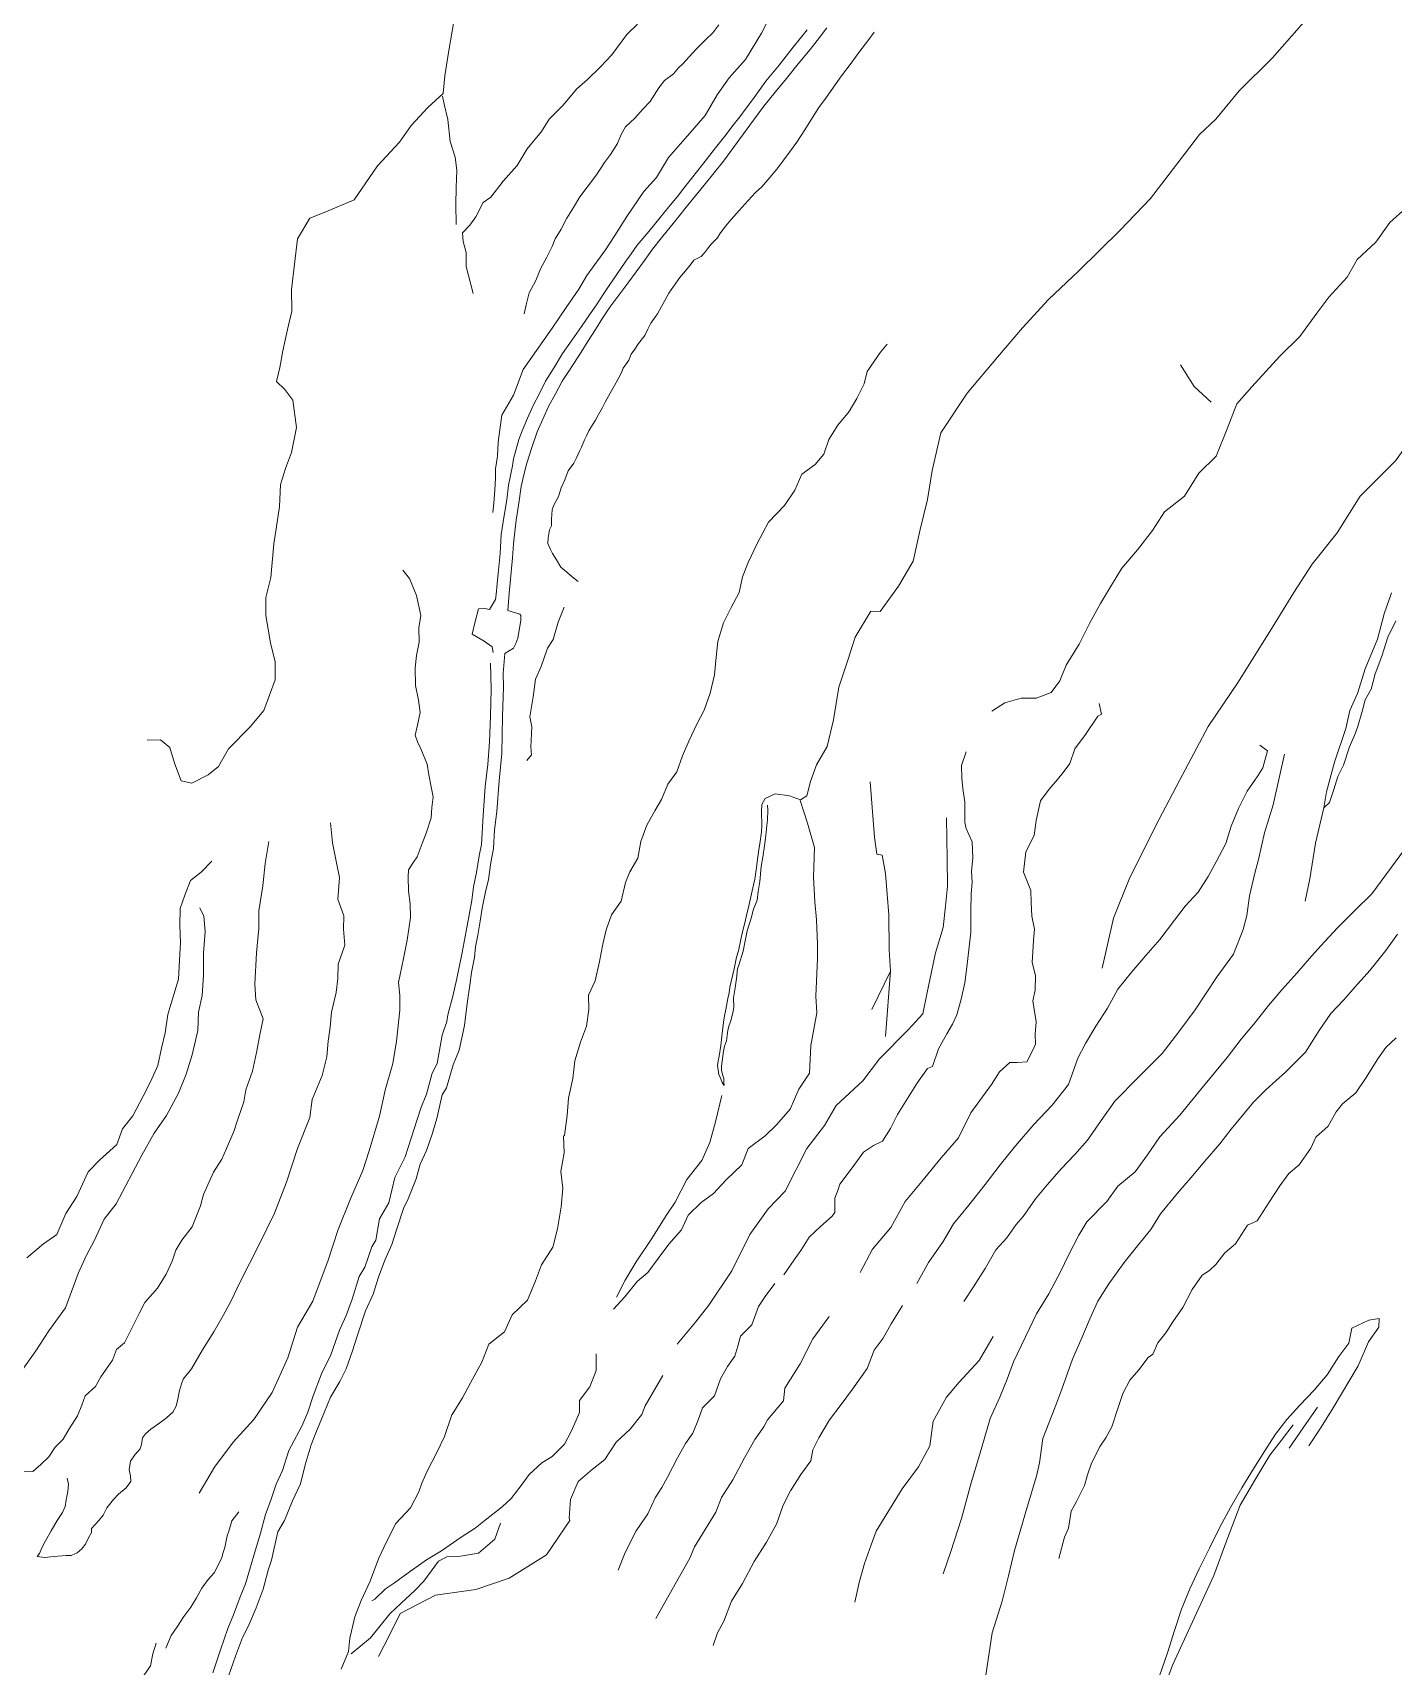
# Model space of a CAD drawing. Extents: x 683321 to 688873, y 7661944 to 7668387.
# Drawn here: x 685337.8 to 685620.5, y 7667104.3 to 7667443.6 of the extents above; entities that cross this region are included whole.
import ezdxf

# ---------------------------------------------------------------- set-up
doc = ezdxf.new("R2010")
doc.units = 0
doc.header["$MEASUREMENT"] = 0
doc.layers.add('01 CRESTA_Line', color=3, linetype='Continuous', lineweight=20)

msp = doc.modelspace()

# ---------------------------------------------------------------- linework, layer by layer
at = {"layer": '01 CRESTA_Line'}
for points in [[(685361.55, 7667296.66, 4282.95), (685364.33, 7667296.68, 4283.42), (685366.26, 7667295.14, 4283.14), (685367.21, 7667291.88, 4281.73), (685368.64, 7667288.19, 4282.55), (685370.86, 7667287.71, 4282.26), (685374.2, 7667289.45, 4281.67), (685376.39, 7667291.17, 4281.92), (685378.44, 7667294.82, 4283.08), (685382.99, 7667299.39, 4282.55), (685385.8, 7667302.79, 4282.32), (685388.17, 7667309.19, 4283.19), (685388.18, 7667312.9, 4283.37), (685387.16, 7667316.85, 4283.43), (685386.22, 7667322.54, 4283.74), (685386.21, 7667326.27, 4283.86), (685387.27, 7667330.38, 4283.89), (685387.89, 7667337.4, 4284.21), (685389.03, 7667345.11, 4284.62), (685389.25, 7667349.76, 4284.76), (685390.29, 7667353.05, 4283.83), (685391.56, 7667356.37, 4283.44), (685392.55, 7667361.59, 4282.93), (685391.83, 7667367.22, 4282.87), (685390.15, 7667369.49, 4283.76), (685388.43, 7667371.14, 4285.11), (685389.14, 7667374, 4285.3), (685389.71, 7667377.5, 4285.21), (685390.69, 7667381.9, 4285.75), (685391.63, 7667385.75, 4285.82), (685391.56, 7667390.2, 4285.83), (685392.77, 7667400.76, 4284.69), (685395.34, 7667405.02, 4283.87), (685398.66, 7667406.37, 4283.28), (685404.54, 7667408.86, 4282.06), (685409.39, 7667415.91, 4282.15), (685413.99, 7667420.85, 4282.02), (685416.43, 7667424.29, 4282.14), (685419.85, 7667428.05, 4282.35), (685423.04, 7667430.94, 4282.44), (685423.44, 7667434.58, 4283.57), (685424.26, 7667439.86, 4283.63), (685425.31, 7667445.87, 4283.45)], [(685429.31, 7667389.41, 4259.37), (685427.83, 7667394.98, 4261.44), (685427.81, 7667397.91, 4263.2), (685427.25, 7667400.22, 4264.91), (685427.07, 7667402, 4266.33), (685428.63, 7667403.58, 4266.47), (685429.84, 7667405.32, 4266.56), (685431.37, 7667408.32, 4267.14), (685432.95, 7667409.39, 4266.82), (685435.52, 7667412.74, 4266.66), (685438.45, 7667416, 4266.81), (685440.5, 7667419.45, 4267), (685443.48, 7667423.03, 4266.88), (685445.11, 7667425.63, 4267.23), (685447.94, 7667428.41, 4267.16), (685450.83, 7667431.88, 4267.29), (685453, 7667433.79, 4267.48), (685455.75, 7667436.45, 4267.25), (685458.1, 7667438.98, 4267.48), (685461.22, 7667443.19, 4268.11), (685463.47, 7667445.32, 4268.22)], [(685433.4, 7667343.94, 4253.25), (685433.57, 7667345.87, 4253.34), (685433.81, 7667348.52, 4253.41), (685433.9, 7667351.12, 4253.53), (685433.94, 7667353.01, 4253.64), (685434.33, 7667355.6, 4253.78), (685434.5, 7667358.53, 4254.11), (685434.75, 7667360.59, 4254.04), (685435.24, 7667364.14, 4254.35), (685437.7, 7667368.25, 4254.68), (685439.65, 7667373.64, 4254.82), (685442.43, 7667377.56, 4255.03), (685445.68, 7667382.22, 4255.33), (685448.65, 7667386.51, 4255.46), (685451.28, 7667390.29, 4255.52), (685452.94, 7667393.11, 4256.25), (685456.76, 7667398.45, 4256.36), (685458.7, 7667401.43, 4256.82), (685461.21, 7667405.39, 4256.84), (685464.74, 7667410.57, 4256.92), (685467.39, 7667413.47, 4257.36), (685469.87, 7667417.67, 4257.72), (685473.85, 7667422.16, 4258.13), (685477.5, 7667426.35, 4258.53), (685480.01, 7667430.65, 4258.7), (685482.48, 7667434.18, 4259.03), (685485.89, 7667437.98, 4259.45), (685489.21, 7667443.48, 4259.8), (685491.17, 7667447.22, 4260.34)], [(685439.91, 7667385.14, 4255.94), (685440.32, 7667387.05, 4256.61), (685440.91, 7667389.52, 4257.31), (685442.31, 7667392.09, 4258.48), (685443.28, 7667394.54, 4258.88), (685444.6, 7667396.92, 4259.24), (685445.74, 7667399.16, 4259.44), (685446.33, 7667400.72, 4259.52), (685447.6, 7667402.78, 4259.67), (685448.79, 7667405.07, 4259.53), (685450.15, 7667407.23, 4259.78), (685451.49, 7667409.49, 4259.89), (685452.99, 7667411.46, 4260.01), (685454.91, 7667414.05, 4259.96), (685456.58, 7667416.61, 4260.12), (685457.84, 7667418.29, 4260.17), (685459.29, 7667420.54, 4260.1), (685460.07, 7667422.41, 4260.21), (685460.96, 7667424.04, 4260.3), (685462.91, 7667425.83, 4260.43), (685464.61, 7667427.74, 4260.27), (685466.09, 7667429.27, 4260.25), (685467.87, 7667432.1, 4260.67), (685469.07, 7667433.64, 4260.74), (685470.91, 7667435.04, 4260.76), (685471.93, 7667436.23, 4260.87), (685472.94, 7667437.18, 4260.87), (685474.09, 7667438.46, 4260.84), (685475.7, 7667440.24, 4260.81), (685476.83, 7667441.28, 4260.85), (685477.66, 7667442.14, 4260.95), (685479.06, 7667443.51, 4261), (685480.34, 7667445.21, 4261.13)], [(685490.46, 7667283.14, 4244.76), (685490.53, 7667282.07, 4244.69), (685490.43, 7667280.03, 4244.56), (685490.29, 7667278.94, 4244.61), (685490.14, 7667276.83, 4244.53), (685489.81, 7667274.7, 4244.61), (685489.45, 7667272.36, 4244.55), (685489.14, 7667270.38, 4244.55), (685488.87, 7667267.26, 4244.5), (685488.49, 7667265.17, 4244.52), (685488.34, 7667263.42, 4244.43), (685487.57, 7667261.53, 4244.47), (685487.07, 7667259.65, 4244.49), (685486.23, 7667257.04, 4244.48), (685485.75, 7667254.58, 4244.43), (685485.39, 7667252.8, 4244.43), (685484.52, 7667249.9, 4244.28), (685484.25, 7667249.12, 4244.21), (685484.02, 7667247.16, 4244.1), (685483.74, 7667245.22, 4244.01), (685483.37, 7667243.09, 4243.89), (685483.44, 7667241.14, 4243.77), (685483.32, 7667240.34, 4243.74), (685482.81, 7667238.32, 4243.74), (685482.5, 7667237.47, 4243.7), (685482.21, 7667236.38, 4243.72), (685481.94, 7667234.16, 4243.65), (685481.55, 7667233.05, 4243.63), (685481.28, 7667232.01, 4243.57), (685481, 7667229.97, 4243.52), (685480.91, 7667228.96, 4243.54), (685480.91, 7667228.12, 4243.49), (685481.1, 7667227.22, 4243.5), (685481.39, 7667226.39, 4243.41), (685481.37, 7667225.52, 4243.49), (685481.42, 7667224.94, 4243.67), (685481, 7667225.5, 4243.48), (685480.73, 7667226.32, 4243.46), (685480.35, 7667227.18, 4243.59), (685480.09, 7667229.04, 4243.65), (685480.2, 7667230.03, 4243.66), (685480.42, 7667231.03, 4243.66), (685480.75, 7667233.22, 4243.74), (685481.02, 7667235.68, 4243.74), (685481.2, 7667236.87, 4243.83), (685481.29, 7667238.07, 4243.92), (685481.52, 7667239.36, 4244), (685481.78, 7667240.67, 4244.02), (685482.23, 7667242.99, 4244.08), (685482.48, 7667244.19, 4244.09), (685482.65, 7667245.35, 4244.2), (685483.23, 7667247.93, 4244.31), (685483.52, 7667249.15, 4244.37), (685484.04, 7667251.58, 4244.54), (685484.42, 7667252.85, 4244.54), (685484.92, 7667255.23, 4244.59), (685485.2, 7667256.52, 4244.65), (685485.81, 7667258.95, 4244.6), (685486.11, 7667260.26, 4244.63), (685486.42, 7667261.58, 4244.69), (685486.7, 7667262.84, 4244.71), (685487.25, 7667265.37, 4244.73), (685487.54, 7667266.58, 4244.75), (685487.81, 7667267.73, 4244.78), (685488.19, 7667270.17, 4244.71), (685488.33, 7667271.36, 4244.71), (685488.62, 7667273.89, 4244.79), (685488.85, 7667275.07, 4244.8), (685489.22, 7667277.57, 4244.79), (685489.27, 7667278.99, 4244.82), (685489.24, 7667281.78, 4244.88), (685489.25, 7667283.25, 4244.93), (685489.95, 7667284.5, 4245.09), (685492.02, 7667285.46, 4245.67), (685495.04, 7667285.1, 4245.81), (685497.29, 7667284.22, 4245.79), (685498.66, 7667285.04, 4246.23), (685499.38, 7667288.02, 4246.46), (685500.64, 7667291.48, 4246.47), (685502.87, 7667295.32, 4246.25), (685504.16, 7667300.86, 4246.79), (685505.27, 7667307.61, 4246.79), (685507.13, 7667313.27, 4246.79), (685508.67, 7667317.99, 4247.4), (685511.89, 7667323.45, 4247.82), (685513.88, 7667323.34, 4247.23), (685517.64, 7667328.63, 4246.28), (685520.73, 7667333.8, 4245.57), (685522.2, 7667340.41, 4245.86), (685523.68, 7667346.58, 4246.08), (685524.69, 7667352.64, 4246.5), (685526.48, 7667360.49, 4246.81), (685531.97, 7667368.7, 4247.41), (685538.26, 7667376.2, 4247.28), (685543.47, 7667382.24, 4247.34), (685548.86, 7667388.18, 4247.53), (685555.08, 7667394.03, 4247.21), (685563.71, 7667402.58, 4246.45), (685570.05, 7667409.1, 4246.27), (685575.54, 7667416.22, 4245.59), (685580.23, 7667422.45, 4245.59), (685583.64, 7667425.57, 4245.32), (685588.47, 7667431.46, 4245.36), (685595.41, 7667438.34, 4244.7), (685601.93, 7667445.76, 4244.53)], [(685378.48, 7667102.21, 4244.95), (685379.93, 7667106.37, 4245.28), (685381.33, 7667110.25, 4245.65), (685382.59, 7667112.67, 4245.95), (685384.22, 7667116.44, 4246.32), (685385.64, 7667120.32, 4246.72), (685386.67, 7667124.24, 4247.14), (685387.42, 7667126.35, 4247.39), (685388.69, 7667132.19, 4247.74), (685390.08, 7667134.55, 4248.14), (685391.76, 7667138.64, 4248.48), (685393.4, 7667142.18, 4248.93), (685394.38, 7667146.14, 4249.26), (685395.66, 7667150.27, 4249.45), (685396.63, 7667152.76, 4249.48), (685397.78, 7667155.62, 4249.82), (685399.66, 7667160.16, 4249.87), (685401.56, 7667163.42, 4249.98), (685402.89, 7667166.07, 4250.39), (685404.12, 7667169.59, 4250.18), (685405.27, 7667173.07, 4250.26), (685406.9, 7667178.08, 4250.38), (685408.51, 7667181.55, 4250.34), (685409.63, 7667185.12, 4250.34), (685410.97, 7667188.64, 4250.34), (685412.39, 7667191.9, 4250.4), (685413.41, 7667195.16, 4250.24), (685414.85, 7667199.4, 4250.34), (685415.76, 7667201.38, 4250.64), (685417.46, 7667205.51, 4250.57), (685418.31, 7667208.57, 4250.65), (685419.59, 7667211.44, 4250.8), (685420.79, 7667214.78, 4250.7), (685421.72, 7667218.08, 4250.79), (685422.83, 7667222.97, 4250.75), (685423.73, 7667224.4, 4251.01), (685425.15, 7667229.18, 4250.96), (685426.38, 7667232.22, 4251.03), (685427.49, 7667237.35, 4250.92), (685427.72, 7667239.2, 4250.99), (685428.14, 7667242.44, 4251.1), (685428.61, 7667245.74, 4251.21), (685428.97, 7667248.35, 4251.3), (685429.55, 7667251.49, 4251.38), (685429.76, 7667253.74, 4251.45), (685430.23, 7667256.14, 4251.53), (685430.75, 7667259.02, 4251.61), (685431.17, 7667261.74, 4251.7), (685431.83, 7667265.14, 4251.8), (685432.46, 7667267.7, 4251.88), (685432.98, 7667271.21, 4251.98), (685433.51, 7667274.14, 4252.08), (685433.72, 7667278, 4252.2), (685434.19, 7667281.83, 4252.32), (685434.73, 7667288.19, 4252.46), (685435.27, 7667293.88, 4252.7), (685435.41, 7667301.59, 4252.53), (685435.6, 7667307.61, 4252.59), (685435.5, 7667310.46, 4252.55), (685435.88, 7667314.61, 4252.6), (685437.66, 7667315.74, 4252.73), (685438.18, 7667316.71, 4252.37), (685438.59, 7667317.78, 4252.61), (685439.2, 7667321.46, 4252.62), (685439.19, 7667322.51, 4252.77), (685439.01, 7667322.81, 4252.64), (685436.47, 7667323.57, 4252.71), (685436.78, 7667327.13, 4252.7), (685436.99, 7667329.33, 4252.7), (685437.21, 7667331.53, 4252.69), (685437.44, 7667334.47, 4252.72), (685437.67, 7667337.41, 4252.75), (685437.96, 7667339.87, 4252.84), (685438.26, 7667342.34, 4252.93), (685438.76, 7667345.83, 4253.03), (685439.26, 7667349.33, 4253.14), (685439.85, 7667351.75, 4253.12), (685440.43, 7667354.18, 4253.09), (685441.5, 7667357.42, 4253.26), (685442.56, 7667360.65, 4253.43), (685443.77, 7667363.28, 4253.4), (685444.97, 7667365.92, 4253.37), (685446.39, 7667368.56, 4253.45), (685447.81, 7667371.21, 4253.53), (685449.02, 7667373.05, 4253.62), (685450.23, 7667374.89, 4253.72), (685451.72, 7667377.24, 4253.85), (685453.21, 7667379.59, 4253.99), (685454.7, 7667381.91, 4254.12), (685456.19, 7667384.24, 4254.25), (685457.67, 7667386.57, 4254.38), (685459.54, 7667389.05, 4254.35), (685461.41, 7667391.54, 4254.32), (685463.14, 7667393.9, 4254.46), (685464.87, 7667396.25, 4254.6), (685466.59, 7667398.61, 4254.73), (685468.72, 7667401.27, 4254.74), (685470.84, 7667403.94, 4254.76), (685472.21, 7667405.63, 4254.89), (685473.57, 7667407.33, 4255.03), (685475.43, 7667409.59, 4255.08), (685477.28, 7667411.86, 4255.13), (685479.31, 7667414.38, 4255.19), (685481.33, 7667416.9, 4255.25), (685483.4, 7667419.71, 4255.29), (685485.46, 7667422.52, 4255.33), (685487.57, 7667425.41, 4255.43), (685489.68, 7667428.3, 4255.53), (685492.03, 7667431.19, 4255.64), (685494.37, 7667434.08, 4255.76), (685496.84, 7667437.07, 4255.88), (685499.31, 7667440.07, 4256.01), (685501.26, 7667442.59, 4255.93), (685502.75, 7667444.55, 4255.99)], [(685498.72, 7667444.13, 4256.02), (685497.24, 7667442.34, 4255.93), (685495.77, 7667440.56, 4255.85), (685494.34, 7667438.7, 4255.8), (685492.91, 7667436.84, 4255.74), (685491.5, 7667435.17, 4255.73), (685490.08, 7667433.49, 4255.72), (685488.7, 7667431.57, 4255.62), (685487.31, 7667429.64, 4255.52), (685486.01, 7667427.88, 4255.46), (685484.7, 7667426.11, 4255.41), (685483.28, 7667424.28, 4255.29), (685481.86, 7667422.45, 4255.17), (685479.67, 7667419.67, 4255.15), (685477.48, 7667416.88, 4255.13), (685475.95, 7667414.92, 4255.1), (685474.41, 7667412.95, 4255.06), (685473.06, 7667411.25, 4255.01), (685471.72, 7667409.55, 4254.96), (685469.93, 7667407.36, 4254.91), (685468.15, 7667405.16, 4254.85), (685465.77, 7667402.29, 4254.74), (685463.39, 7667399.41, 4254.64), (685462.13, 7667397.65, 4254.58), (685460.86, 7667395.88, 4254.51), (685459.2, 7667393.47, 4254.41), (685457.53, 7667391.06, 4254.3), (685456.3, 7667389.17, 4254.27), (685455.08, 7667387.28, 4254.24), (685453.45, 7667384.93, 4254.05), (685451.83, 7667382.57, 4253.86), (685449.84, 7667379.75, 4253.78), (685447.86, 7667376.94, 4253.69), (685446.1, 7667374.06, 4253.64), (685444.33, 7667371.18, 4253.58), (685443.05, 7667368.66, 4253.49), (685441.76, 7667366.15, 4253.4), (685440.61, 7667363.52, 4253.36), (685439.46, 7667360.9, 4253.32), (685438.79, 7667359.06, 4253.21), (685438.24, 7667357.05, 4253.21), (685437.68, 7667355.03, 4253.2), (685437.45, 7667353.61, 4252.98), (685437.05, 7667351.61, 4252.98), (685436.64, 7667349.61, 4252.99), (685436.26, 7667346.52, 4252.96), (685435.74, 7667343.27, 4252.86), (685435.14, 7667339.35, 4252.86), (685434.91, 7667335.4, 4252.71), (685434.71, 7667333.32, 4252.73), (685434.51, 7667331.24, 4252.76), (685434.31, 7667329.07, 4252.83), (685434.1, 7667326.89, 4252.9), (685433.95, 7667325.82, 4252.82), (685432.72, 7667323.79, 4252.89), (685431.73, 7667323.97, 4252.8), (685430.37, 7667323.91, 4252.69), (685429.72, 7667321.26, 4252.67), (685429.07, 7667318.62, 4252.65), (685431.61, 7667317.2, 4252.6), (685433.26, 7667316.02, 4252.61), (685433.46, 7667314.83, 4252.6)], [(685451.1, 7667329.6, 4252.11), (685449.87, 7667330.55, 4252.35), (685448.75, 7667331.5, 4252.61), (685447.5, 7667332.56, 4252.83), (685446.59, 7667334.1, 4252.87), (685445.79, 7667335.41, 4253.06), (685445.37, 7667336.21, 4253.24), (685444.82, 7667337.46, 4253.65), (685444.89, 7667338.62, 4253.88), (685445.18, 7667340.29, 4253.78), (685445.57, 7667341.14, 4253.89), (685445.54, 7667342.52, 4253.99), (685445.73, 7667344.44, 4254.23), (685445.99, 7667345.28, 4254.47), (685447.04, 7667347.21, 4254.17), (685447.61, 7667349.03, 4254.36), (685448.34, 7667350.72, 4254.72), (685449.01, 7667352.57, 4254.58), (685450.2, 7667354.16, 4254.62), (685450.76, 7667355.27, 4254.74), (685451.44, 7667356.76, 4254.8), (685451.77, 7667357.49, 4254.8), (685452.41, 7667358.99, 4254.77), (685452.83, 7667359.8, 4254.91), (685453.33, 7667360.85, 4254.9), (685454.12, 7667362.14, 4254.94), (685454.7, 7667363.08, 4255.13), (685455.37, 7667364.25, 4255.32), (685456.2, 7667365.74, 4255.41), (685456.7, 7667366.86, 4255.29), (685457.75, 7667368.69, 4254.88), (685458.67, 7667370.3, 4255.02), (685459.37, 7667371.53, 4255.17), (685460.14, 7667372.99, 4255.45), (685460.46, 7667373.9, 4255.59), (685461.63, 7667375.58, 4255.4), (685462.12, 7667376.79, 4255.57), (685462.91, 7667377.86, 4255.59), (685463.64, 7667379.03, 4255.62), (685464.93, 7667380.67, 4255.39), (685465.57, 7667381.97, 4255.6), (685466.2, 7667383.2, 4255.75), (685467.6, 7667385.18, 4255.33), (685468.45, 7667386.67, 4255.53), (685469.11, 7667387.94, 4255.67), (685469.98, 7667389.49, 4255.82), (685471.44, 7667391.54, 4255.78), (685472.26, 7667392.74, 4255.79), (685473.74, 7667394.53, 4255.67), (685474.56, 7667395.58, 4256), (685475.15, 7667396.29, 4256.18), (685476.64, 7667397.05, 4255.74), (685477.33, 7667397.85, 4255.8), (685477.96, 7667398.7, 4255.86), (685478.83, 7667399.68, 4255.98), (685480.09, 7667400.94, 4255.94), (685480.54, 7667401.79, 4256.13), (685481.73, 7667403.39, 4256.14), (685482.87, 7667404.73, 4256.25), (685484.6, 7667406.63, 4256.42), (685486.47, 7667408.68, 4256.49), (685487.95, 7667410.35, 4256.66), (685489.28, 7667411.55, 4256.68), (685490.95, 7667413.5, 4256.76), (685492.4, 7667415.23, 4256.76), (685493.65, 7667416.9, 4256.85), (685495.02, 7667418.78, 4256.88), (685496.54, 7667420.83, 4256.62), (685498.21, 7667423.38, 4256.66), (685499.44, 7667425.36, 4256.57), (685501.14, 7667428, 4256.59), (685502.69, 7667430.14, 4256.62), (685504.48, 7667432.76, 4256.78), (685505.83, 7667434.63, 4256.76), (685507.86, 7667437.26, 4256.8), (685509.64, 7667439.75, 4256.98), (685511.3, 7667441.87, 4257.13), (685512.63, 7667443.67, 4257.31)], [(685422.95, 7667430.4, 4282.18), (685423.3, 7667428.74, 4280.89), (685424.06, 7667425.52, 4278.6), (685424.52, 7667420.94, 4275.81), (685425.55, 7667417.72, 4273.76), (685425.87, 7667414.99, 4271.91), (685425.76, 7667411.39, 4270.92), (685425.7, 7667407.87, 4269.3), (685425.75, 7667403.75, 4267.36)], [(685537.09, 7667302.64, 4225.28), (685539.79, 7667304.4, 4226.53), (685543.18, 7667305.34, 4226.83), (685546.31, 7667305.33, 4226.24), (685549.41, 7667306.5, 4225.89), (685551.19, 7667308.96, 4226.06), (685552.51, 7667312.19, 4226.93), (685555.23, 7667316.54, 4226.14), (685557.33, 7667320.88, 4226.08), (685559.68, 7667324.99, 4226.07), (685561.75, 7667328.48, 4225.95), (685564.06, 7667332.34, 4225.95), (685567.32, 7667336.13, 4226.45), (685570.42, 7667340.19, 4226.58), (685572.96, 7667344.04, 4226.54), (685577.13, 7667347.28, 4226.01), (685580.11, 7667352.06, 4226.57), (685583.69, 7667355.62, 4226.06), (685585.97, 7667361.28, 4226.03), (685587.97, 7667366.49, 4226.74), (685591.12, 7667369.98, 4226.69), (685596.91, 7667376.41, 4227.02), (685601.08, 7667380.45, 4227.24), (685604.58, 7667385.31, 4227.5), (685607.07, 7667388.66, 4226.51), (685610.9, 7667392.78, 4226.8), (685613, 7667396.44, 4227.05), (685616.86, 7667400.08, 4227.3), (685619.79, 7667404.16, 4227.58), (685623.16, 7667407.2, 4227.55)], [(685401.84, 7667103.71, 4246.9), (685403.37, 7667107.39, 4247.4), (685403.7, 7667110.15, 4247.7), (685404.71, 7667114.58, 4248.74), (685406.01, 7667117.93, 4249.49), (685407.9, 7667122, 4249.76), (685409.59, 7667126.59, 4250.54), (685411.28, 7667130.15, 4250.68), (685413.24, 7667133.93, 4251.22), (685416.3, 7667137.22, 4251.22), (685417.98, 7667140.54, 4251.58), (685418.63, 7667142.29, 4251.56), (685419.73, 7667144.78, 4251.6), (685421.77, 7667148.72, 4251.93), (685423.37, 7667152.03, 4251.93), (685424.88, 7667156.53, 4252.77), (685424.92, 7667156.61, 4252.73), (685427.07, 7667160.07, 4252.71), (685428.77, 7667163.13, 4252.48), (685431.09, 7667167.44, 4252.63), (685432.58, 7667171.19, 4252.49), (685435.77, 7667173.72, 4252.9), (685437.37, 7667177.28, 4252.65), (685440.61, 7667180.32, 4252.74), (685442.23, 7667184.35, 4252.78), (685443.5, 7667187.67, 4252.32), (685445.82, 7667191.36, 4252.08), (685446.81, 7667195.11, 4252.2), (685447.56, 7667199.74, 4252.73), (685447.91, 7667203.61, 4253.12), (685447.53, 7667207.08, 4252.99), (685448.19, 7667210.92, 4252.37), (685448.09, 7667214.39, 4252.66), (685448.28, 7667214.52, 4252.62), (685448.84, 7667218.65, 4252.78), (685449.07, 7667222.31, 4252.91), (685450, 7667226.39, 4252.95), (685450.39, 7667230, 4253.24), (685451.62, 7667233.91, 4253.25), (685452.82, 7667237.21, 4253.39), (685453.36, 7667240.66, 4253.34), (685453.28, 7667243.64, 4253.67), (685454.67, 7667246.66, 4253.82), (685455.55, 7667250.65, 4253.93), (685456.27, 7667254.26, 4253.84), (685456.94, 7667257.26, 4254.3), (685458.06, 7667260.33, 4253.85), (685460.04, 7667263.21, 4253.27), (685460.94, 7667267.1, 4253.46), (685461.83, 7667269.29, 4253.53), (685463.49, 7667272.09, 4253.78), (685464.14, 7667275.61, 4253.86), (685465.36, 7667278.98, 4253.85), (685467.03, 7667281.98, 4254.07), (685468.43, 7667284.32, 4254.12), (685469.71, 7667287.48, 4253.5), (685471.6, 7667290.02, 4254.04), (685472.76, 7667293.36, 4254.03), (685474.1, 7667296.41, 4253.96), (685475.76, 7667299.92, 4254.03), (685477.27, 7667302.84, 4253.61), (685478.54, 7667306.42, 4253.68), (685479.47, 7667310.21, 4253.62), (685479.81, 7667313.87, 4253.71), (685480.12, 7667317.1, 4253.59), (685481.33, 7667320.97, 4253.78), (685482.87, 7667324.16, 4253.58), (685484.54, 7667327.33, 4253.18), (685485.27, 7667330.58, 4252.85), (685486.47, 7667333.54, 4252.7), (685488.31, 7667337.45, 4252.49), (685490.68, 7667341.92, 4252.21), (685493.97, 7667345.35, 4251.69), (685496.1, 7667348.52, 4251.78), (685497.6, 7667351.9, 4252.34), (685500.34, 7667353.86, 4251.65), (685502.16, 7667356, 4250.8), (685503.2, 7667359.05, 4251.42), (685505.04, 7667362.03, 4250.58), (685507.41, 7667364.86, 4249.96), (685509.04, 7667367.57, 4249.54), (685510.55, 7667370.61, 4249.42), (685511.13, 7667373.21, 4248.7), (685513.9, 7667377.21, 4248.51), (685515.31, 7667378.86, 4248.09)], [(685576.26, 7667374.59, 4225.09), (685579.14, 7667370.11, 4225.45), (685582.63, 7667366.8, 4225.86)], [(685625.03, 7667360.33, 4204.57), (685620.92, 7667354.62, 4204.61), (685613.63, 7667347.28, 4204.77), (685608.81, 7667339.72, 4204.96), (685603.61, 7667333.21, 4205.08), (685599.84, 7667327.29, 4205.16), (685595.4, 7667320.12, 4205.05), (685588.28, 7667308.7, 4205.56), (685581.99, 7667299.49, 4206.5), (685576.09, 7667288.27, 4206.53), (685571.08, 7667278.77, 4206.08), (685565.6, 7667267.75, 4205.61), (685562.35, 7667259.68, 4205.4), (685559.96, 7667249.26, 4205.25)], [(685372.35, 7667140.25, 4260.26), (685375.55, 7667145.67, 4260.15), (685379.44, 7667150.84, 4260.24), (685383.71, 7667155.52, 4260.2), (685387.53, 7667161.16, 4260.11), (685390.81, 7667168.37, 4260.07), (685392.77, 7667174.73, 4260.09), (685395.96, 7667180.11, 4259.69), (685399.18, 7667188.64, 4260.19), (685401.26, 7667194.99, 4260.13), (685403.8, 7667201.37, 4260.06), (685406.38, 7667207.29, 4260.03), (685407.65, 7667211.33, 4260.02), (685409.85, 7667218.57, 4260), (685411.01, 7667223.95, 4260.03), (685412.59, 7667229.47, 4260.1), (685413.39, 7667234.12, 4260.11), (685414.06, 7667240.59, 4260.39), (685414.03, 7667243.57, 4260.71), (685413.76, 7667246.32, 4260.76), (685414.8, 7667251.3, 4260.71), (685415.57, 7667255.09, 4260.62), (685416.25, 7667259.78, 4260.53), (685416.17, 7667262.63, 4260.62), (685415.83, 7667265.3, 4260.67), (685415.79, 7667268.23, 4260.86), (685415.87, 7667269.7, 4260.96), (685416.9, 7667271.3, 4260.43), (685417.65, 7667272.37, 4260.14), (685418.69, 7667275.17, 4259.96), (685419.53, 7667277.32, 4259.98), (685420.6, 7667280.53, 4260.08), (685420.68, 7667282.65, 4259.97), (685420.97, 7667284.87, 4260.05), (685420.59, 7667286.94, 4259.93), (685420.08, 7667289.41, 4259.79), (685419.74, 7667291.62, 4259.95), (685418.44, 7667294.81, 4259.68), (685417.74, 7667296.26, 4260.16), (685417.25, 7667297.66, 4260.33), (685417.72, 7667299.74, 4260.45), (685418.25, 7667302.38, 4260.58), (685417.91, 7667304.91, 4260.8), (685417.33, 7667308, 4261.25), (685417.23, 7667311.64, 4261.96), (685417.53, 7667314.18, 4261.79), (685418.1, 7667316.99, 4261.3), (685418, 7667319.93, 4261.19), (685418.42, 7667322.55, 4260.8), (685417.5, 7667326.65, 4261.21), (685416.03, 7667330.22, 4262.2), (685414.68, 7667331.93, 4263.24)], [(685620.1, 7667327.24, 4193.08), (685618.57, 7667322.87, 4192.88), (685617.22, 7667317.6, 4192.93), (685614.64, 7667311.44, 4192.88), (685613.05, 7667306.34, 4192.62), (685611.43, 7667302.8, 4192.21), (685610.6, 7667299.03, 4191.94), (685608.3, 7667292.08, 4192.05), (685606.64, 7667285.88, 4191.36), (685606.03, 7667282.57, 4191.06)], [(685440.46, 7667292.38, 4252.79), (685441.39, 7667293.56, 4252.33), (685441.28, 7667295.24, 4252.36), (685441.51, 7667299.39, 4252.32), (685441.09, 7667301.5, 4252.78), (685441.76, 7667305.61, 4252.5), (685442.28, 7667309.31, 4252.16), (685443.39, 7667311.94, 4252.15), (685444.77, 7667315.77, 4252.36), (685445.91, 7667317.55, 4252.29), (685446.96, 7667321.17, 4252.37), (685448.2, 7667324.26, 4252.49)], [(685621.01, 7667321.39, 4191.88), (685619.36, 7667318, 4191.89), (685618.1, 7667314.1, 4191.85), (685616.73, 7667310.39, 4191.7), (685615.87, 7667307.22, 4191.54), (685614.62, 7667305.01, 4191.44), (685614.07, 7667302.83, 4191.38), (685613.06, 7667299.25, 4191.31), (685612.47, 7667297.82, 4191.27), (685611.42, 7667295.27, 4191.2), (685610.12, 7667291.44, 4191.12), (685608.95, 7667289.06, 4191.06), (685608.16, 7667286.39, 4191), (685607.25, 7667283.68, 4190.95), (685606.03, 7667282.57, 4191.06), (685604.32, 7667275.21, 4189.11), (685603.15, 7667267.84, 4187.96), (685602.14, 7667263.19, 4187.36)], [(685432.91, 7667312.63, 4252.64), (685433.03, 7667307.22, 4252.51), (685432.89, 7667301.61, 4252.51), (685432.68, 7667296.29, 4252.4), (685432.32, 7667291.59, 4252.45), (685431.82, 7667286.98, 4252.45), (685431.38, 7667280.99, 4252.24), (685431, 7667274.98, 4251.94), (685430.54, 7667272.61, 4251.87), (685430.02, 7667269.16, 4251.77), (685429.39, 7667266.18, 4251.68), (685429.03, 7667263.3, 4251.6), (685428.03, 7667258.08, 4251.45), (685427.04, 7667252.53, 4251.29), (685425.89, 7667247.15, 4251.14), (685425.05, 7667243.44, 4251.03), (685424.06, 7667239.62, 4250.93), (685423.85, 7667238.19, 4250.89), (685422.85, 7667235.33, 4250.99), (685421.78, 7667229.45, 4250.84), (685420.78, 7667227.47, 4250.86), (685419.61, 7667223.08, 4250.78), (685418.4, 7667220.23, 4250.82), (685417.01, 7667215.94, 4250.74), (685415.18, 7667210.13, 4250.6), (685413.01, 7667205.82, 4250.75), (685411.78, 7667200.53, 4250.54), (685409.8, 7667197.25, 4250.58), (685409.1, 7667192.82, 4250.34), (685408.27, 7667191.37, 4250.37), (685406.75, 7667187.18, 4250.36), (685405.64, 7667185.23, 4250.37), (685404.13, 7667180.55, 4250.33), (685402.91, 7667177.14, 4250.3), (685401.54, 7667174.12, 4250.35), (685399.72, 7667169, 4250.24), (685397.79, 7667165.04, 4250.07), (685396.04, 7667160.47, 4249.95), (685394.95, 7667157.06, 4249.81), (685393.68, 7667154.17, 4249.76), (685391, 7667149.13, 4249.36), (685389.68, 7667144.98, 4248.94), (685388.36, 7667142.1, 4248.7), (685387.32, 7667139, 4248.41), (685386.15, 7667135.82, 4248.15), (685385.11, 7667131.95, 4247.85), (685383.71, 7667127.33, 4247.29), (685381.96, 7667121.42, 4246.55), (685380.89, 7667118.72, 4246.37), (685379.51, 7667114.96, 4246.07), (685378.31, 7667112.14, 4245.82), (685376.77, 7667107.72, 4245.28), (685375.21, 7667102.94, 4244.83)], [(685509.74, 7667186.06, 4210.12), (685512.26, 7667190.9, 4210.22), (685516.09, 7667195.43, 4210.26), (685519.05, 7667200.83, 4210.37), (685522.49, 7667204.96, 4210.46), (685526.52, 7667209.86, 4210.8), (685530.11, 7667214.01, 4210.98), (685532.69, 7667219.2, 4211.4), (685537.02, 7667225.1, 4212.37), (685538.66, 7667227.73, 4212.58), (685540.81, 7667229.66, 4212.78), (685542.31, 7667229.71, 4212.88), (685544.37, 7667229.86, 4213.02), (685545.45, 7667231.94, 4213.66), (685546.11, 7667233.48, 4214.12), (685546.04, 7667235.6, 4214.39), (685546.31, 7667238.1, 4215.01), (685545.57, 7667242.47, 4215.73), (685546.05, 7667244.68, 4216.01), (685546.14, 7667247.67, 4216.34), (685545.45, 7667250.55, 4216.66), (685545.63, 7667253.76, 4217.14), (685545.71, 7667255.06, 4217.2), (685545.91, 7667257.38, 4217.86), (685545.39, 7667260.06, 4217.87), (685545.21, 7667262.89, 4218.08), (685545.2, 7667265.43, 4218.39), (685543.66, 7667269.2, 4218.36), (685544.16, 7667273.44, 4218.78), (685545.85, 7667276.83, 4219.34), (685546.28, 7667279.92, 4220.02), (685547.2, 7667284.01, 4220.33), (685548.96, 7667286.47, 4220.27), (685550.7, 7667288.44, 4220.14), (685551.86, 7667289.89, 4220.48), (685553.25, 7667291.77, 4220.46), (685554.34, 7667294.83, 4220.48), (685556.56, 7667297.8, 4220.26), (685559.06, 7667301.63, 4219.99), (685559.82, 7667302.02, 4220.09), (685559.37, 7667304.23, 4220.74)], [(685531.76, 7667294.22, 4220.03), (685530.79, 7667291.34, 4220.27), (685530.84, 7667288.75, 4220.47), (685531.03, 7667286.6, 4220.51), (685531.48, 7667283.73, 4220.47), (685531.49, 7667279.52, 4220.47), (685531.72, 7667278.3, 4220.47), (685532.96, 7667275.55, 4220.42), (685533.14, 7667272.13, 4220.46), (685532.85, 7667269.41, 4220.45), (685532.95, 7667267.1, 4220.39), (685532.75, 7667264.74, 4220.3), (685532.67, 7667261.16, 4220.1), (685532.68, 7667256.75, 4219.94), (685532.27, 7667253.06, 4219.93), (685531.85, 7667249.5, 4219.98), (685531.48, 7667246.22, 4220.01), (685530.7, 7667242.86, 4220.05), (685529.8, 7667239.62, 4220.06), (685528.86, 7667237.64, 4220.05), (685527.7, 7667235.65, 4220.06), (685525.96, 7667232.51, 4220.09), (685524.75, 7667228.84, 4220.05), (685523.69, 7667228.47, 4220.09), (685521.6, 7667225.53, 4220.1), (685519.21, 7667221.65, 4219.84), (685517.49, 7667218.91, 4219.68), (685515.98, 7667215.98, 4219.62), (685514.36, 7667213.33, 4219.52), (685512.45, 7667212.43, 4219.51), (685510.37, 7667211.04, 4219.5), (685508.25, 7667208.1, 4219.43), (685505.48, 7667204.39, 4219.44), (685505.16, 7667203.29, 4219.42), (685504.42, 7667201.51, 4219.41), (685504.44, 7667198.55, 4219.32), (685503.91, 7667197.74, 4219.31), (685501.49, 7667195.64, 4219.3), (685499.13, 7667193.42, 4219.33), (685497.36, 7667190.66, 4219.36), (685496.02, 7667188.72, 4219.36), (685493.82, 7667185.59, 4219.4)], [(685521.45, 7667183.81, 4200.37), (685523.94, 7667188.18, 4200.41), (685526.98, 7667192.5, 4200.4), (685529.13, 7667196.18, 4200.41), (685532.27, 7667200.09, 4200.45), (685535.65, 7667204.36, 4200.38), (685538.78, 7667208.45, 4200.36), (685541.95, 7667212.4, 4200.19), (685545.76, 7667216.83, 4200.17), (685549.57, 7667220.85, 4199.96), (685553, 7667225.14, 4199.89), (685554.92, 7667230.59, 4199.86), (685556.51, 7667233.65, 4199.8), (685558.66, 7667237.26, 4199.51), (685561.07, 7667240.99, 4199.14), (685563.27, 7667244.9, 4198.64), (685566.14, 7667248.55, 4198.05), (685569.04, 7667251.88, 4197.65), (685572, 7667255.23, 4197.27), (685575.04, 7667259.22, 4196.62), (685577.24, 7667262.13, 4196.06), (685579.96, 7667265.07, 4195.5), (685582.03, 7667268.29, 4194.97), (685583.7, 7667271.33, 4194.47), (685585.69, 7667275.19, 4193.81), (685586.81, 7667278.77, 4193.4), (685588.29, 7667282.44, 4192.91), (685590.09, 7667286.05, 4192.07), (685592.33, 7667289.22, 4191.06), (685593.35, 7667290.85, 4190.6), (685594.33, 7667294.4, 4190.59), (685592.73, 7667295.61, 4191.47)], [(685531.24, 7667180.04, 4190.28), (685533.28, 7667183.09, 4190.29), (685535.71, 7667186.91, 4190.15), (685537.89, 7667190.75, 4190.1), (685540.18, 7667193.24, 4190.07), (685542.13, 7667196.07, 4189.97), (685543.59, 7667197.73, 4189.91), (685546.16, 7667201.37, 4189.94), (685548.57, 7667204.3, 4189.95), (685551.57, 7667207.66, 4189.93), (685554.3, 7667210.55, 4189.93), (685556.96, 7667213.56, 4189.93), (685559.79, 7667217.61, 4189.99), (685562.61, 7667221.66, 4190), (685567.54, 7667226.62, 4189.92), (685572.47, 7667231.58, 4190.04), (685575.9, 7667236.09, 4190.21), (685579.32, 7667240.6, 4190.25), (685583.91, 7667247.56, 4190.6), (685587.28, 7667252.22, 4191.03), (685589.28, 7667257.3, 4190.84), (685590.07, 7667260.22, 4190.59), (685590.59, 7667264.32, 4190.51), (685591.74, 7667269, 4190.56), (685592.51, 7667271.85, 4190.56), (685593.72, 7667277.41, 4190.42), (685595.52, 7667283.17, 4190.21), (685596.87, 7667289.06, 4189.94), (685597.87, 7667293.72, 4190.38)], [(685512.1, 7667240.66, 4236.61), (685516.02, 7667248.65, 4235.5), (685515.72, 7667253.08, 4235.76), (685515.68, 7667260.37, 4236.08), (685515, 7667268.95, 4236.13), (685514.3, 7667272.74, 4236.11), (685513.16, 7667272.98, 4236.06), (685512.72, 7667276.47, 4236.07), (685511.78, 7667287.98, 4235.83)], [(685458.44, 7667178.47, 4241.44), (685460.79, 7667181, 4241.58), (685463.38, 7667184.23, 4241.75), (685465.61, 7667186.07, 4241.85), (685467.73, 7667188.96, 4242.01), (685469.97, 7667191.96, 4242.17), (685472.56, 7667194.96, 4242.34), (685473.98, 7667197.97, 4242.5), (685476.69, 7667200.62, 4242.64), (685479.26, 7667202.45, 4242.74), (685481.85, 7667205.34, 4242.9), (685485.14, 7667208.44, 4243.07), (685486.45, 7667211.8, 4243.25), (685489.97, 7667214.45, 4243.39), (685492.32, 7667216.75, 4243.52), (685495.14, 7667219.98, 4243.7), (685496.93, 7667224.15, 4243.92), (685499.17, 7667227.5, 4244.11), (685499.45, 7667233.19, 4244.42), (685500.71, 7667239.99, 4244.8), (685500.49, 7667243.43, 4244.76), (685500.87, 7667251.28, 4244.72), (685500.85, 7667254.23, 4244.82), (685500.66, 7667259.3, 4245.63), (685500.26, 7667263.03, 4245.31), (685500.03, 7667268.19, 4246), (685500.24, 7667274.34, 4245.72), (685498.75, 7667279.36, 4245.76), (685497.27, 7667284.08, 4246.22)], [(685399.65, 7667279.44, 4268.05), (685400.07, 7667275.3, 4268.53), (685400.88, 7667271.18, 4269.01), (685401.52, 7667268.1, 4269.32), (685401.2, 7667263.58, 4269.7), (685402.41, 7667260.18, 4269.89), (685402.32, 7667257.36, 4269.99), (685402.61, 7667254.03, 4270.07), (685401.25, 7667250.11, 4270.09), (685401.14, 7667247.16, 4270.08), (685400.82, 7667244.2, 4270.08), (685399.83, 7667240.12, 4270.09), (685399.59, 7667237.04, 4270.07), (685399.16, 7667234.09, 4270.07), (685398.89, 7667230.86, 4270.03), (685397.95, 7667227.01, 4270.02), (685395.87, 7667221.98, 4270.04), (685395.34, 7667218.23, 4270.01), (685392.82, 7667211.8, 4270.09), (685390.51, 7667204.84, 4270.1), (685388, 7667198.39, 4270.04), (685384.86, 7667191.87, 4270.08), (685380.84, 7667183.98, 4270.27), (685379.04, 7667180.16, 4269.93), (685377.33, 7667177.11, 4269.98), (685375.41, 7667173.73, 4270.04), (685373.05, 7667170.04, 4269.93), (685370.77, 7667166.05, 4269.87), (685369.04, 7667163.94, 4270.16), (685368.68, 7667162.93, 4270.21), (685368.28, 7667161.54, 4270.2), (685367.95, 7667159.76, 4270.1), (685367.6, 7667158.32, 4270.05), (685366.86, 7667157.09, 4270.15), (685365.58, 7667155.9, 4270.25), (685364.18, 7667154.82, 4270.3), (685362.31, 7667153.51, 4270.21), (685361.22, 7667152.54, 4270.3), (685360.56, 7667151.73, 4270.38), (685360.37, 7667150.33, 4270.33), (685360.11, 7667149.46, 4270.35), (685358.99, 7667148.22, 4270.36), (685358.07, 7667146.87, 4270.29), (685357.84, 7667145.09, 4270.22), (685358.06, 7667143.87, 4270.26), (685358.16, 7667142.67, 4270.29), (685357.19, 7667141.35, 4270.35), (685355.58, 7667140.04, 4270.17), (685354.59, 7667138.92, 4270.17), (685353.18, 7667137.17, 4270.03), (685352.39, 7667135.7, 4270.12), (685351.48, 7667134.54, 4270.08), (685349.99, 7667132.89, 4269.86), (685350, 7667132.1, 4269.99), (685349.38, 7667130.94, 4270.01), (685348.77, 7667129.67, 4269.9), (685347.96, 7667128.67, 4269.89), (685347.03, 7667127.83, 4270), (685345.74, 7667127.33, 4270.14), (685344.74, 7667127.27, 4270.58), (685342.13, 7667127.1, 4270.28), (685340.31, 7667126.88, 4270.32), (685338.67, 7667127.09, 4271.16), (685339.21, 7667127.69, 4270.86), (685339.7, 7667128.91, 4270.73), (685340.46, 7667130.34, 4270.84), (685341.64, 7667132.4, 4270.88), (685342.83, 7667134.57, 4271.06), (685343.95, 7667136.2, 4270.89), (685344.53, 7667137.49, 4270.71), (685344.69, 7667138.88, 4270.63), (685345.04, 7667140.59, 4270.67), (685345.2, 7667142.09, 4270.91), (685344.92, 7667143.38, 4270.93)], [(685471.66, 7667171.17, 4230.47), (685475.49, 7667175.76, 4230.15), (685478.23, 7667179.31, 4229.9), (685483.07, 7667186.45, 4229.52), (685486.75, 7667193.98, 4229.7), (685490.56, 7667199.32, 4229.56), (685494.12, 7667202.97, 4229.42), (685498.66, 7667211.82, 4229.92), (685502.27, 7667216.57, 4229.7), (685504.73, 7667220.77, 4229.5), (685510.28, 7667225.9, 4228.92), (685513.73, 7667230.46, 4228.48), (685519.66, 7667236.46, 4227.45), (685522.74, 7667239.79, 4227), (685523.66, 7667244.24, 4226.53), (685525.38, 7667252.43, 4225.13), (685526.97, 7667257.73, 4224.37), (685527.41, 7667262.17, 4223.74), (685527.84, 7667266.28, 4223.23), (685527.8, 7667271.93, 4222.52), (685527.67, 7667280.52, 4221.75)], [(685386.81, 7667275.56, 4273.7), (685386.1, 7667270.99, 4274.96), (685385.56, 7667266.36, 4276.21), (685384.74, 7667261.21, 4277.3), (685384.79, 7667257.54, 4278.14), (685384.26, 7667252.48, 4278.72), (685383.96, 7667245.97, 4279.28), (685384.14, 7667242.7, 4279.69), (685385.67, 7667238.77, 4279.57), (685385.02, 7667235.8, 4279.82), (685384.26, 7667231.78, 4280), (685383.43, 7667227.87, 4280.52), (685382.04, 7667224.01, 4280.53), (685381.65, 7667221.5, 4280.5), (685380.34, 7667217.74, 4280.43), (685379.58, 7667215.34, 4280.46), (685378.02, 7667211.83, 4280.27), (685377.08, 7667209.59, 4280.33), (685375.34, 7667206.9, 4280.29), (685373.26, 7667202.26, 4280.22), (685372.65, 7667199.9, 4280.23), (685370.88, 7667195.55, 4280.25), (685368.77, 7667192.81, 4280.42), (685367.54, 7667190.73, 4280.59), (685366.72, 7667188.43, 4280.6), (685365.47, 7667185.7, 4280.62), (685363.73, 7667182.8, 4280.7), (685361.1, 7667179.85, 4280.75), (685359.9, 7667177.55, 4280.78), (685356.81, 7667171.46, 4280.57), (685355.17, 7667170.05, 4280.71), (685354.33, 7667167.84, 4280.52), (685351.93, 7667164.38, 4280.4), (685350.8, 7667162.43, 4280.39), (685348.65, 7667160.48, 4280.41), (685347.99, 7667158.49, 4280.28), (685347.06, 7667156.29, 4280.14), (685345.33, 7667153.63, 4280.22), (685344.11, 7667151.43, 4280.06), (685342.46, 7667149.77, 4280.32), (685341.13, 7667147.8, 4280.41), (685339.48, 7667146.22, 4280.32), (685337.82, 7667144.75, 4280.11), (685335.87, 7667144.81, 4280.91)], [(685526.92, 7667123.47, 4179.94), (685528.52, 7667128.11, 4179.95), (685530.74, 7667135, 4179.94), (685532.79, 7667142.38, 4179.95), (685534.49, 7667148.13, 4179.92), (685536.74, 7667155.76, 4180.01), (685538.72, 7667160.15, 4180.14), (685540.28, 7667163.94, 4180.17), (685541.6, 7667167.55, 4180.19), (685544.04, 7667172.7, 4180.13), (685546.32, 7667177.49, 4180.07), (685548.91, 7667181.61, 4180.13), (685551.42, 7667186.34, 4180.19), (685552.95, 7667189.54, 4180.23), (685555.17, 7667193.85, 4180.29), (685556.8, 7667196.59, 4180.32), (685560.93, 7667200.85, 4180.28), (685563.22, 7667204, 4180.26), (685566.88, 7667207, 4180.2), (685569.44, 7667210.5, 4180.2), (685572, 7667214.25, 4180.23), (685576.12, 7667218.75, 4180.18), (685581.06, 7667224.75, 4180.15), (685586, 7667230.75, 4180.62), (685588.88, 7667234.5, 4180.65), (685591.78, 7667238, 4180.67), (685594.56, 7667241.5, 4180.7), (685597.34, 7667244.75, 4180.72), (685600.44, 7667248.25, 4180.75), (685603.5, 7667251.75, 4180.78), (685606.22, 7667254.75, 4180.8), (685608.94, 7667257.75, 4180.82), (685612.5, 7667261.25, 4180.46), (685616.06, 7667264.75, 4180.42), (685619.94, 7667270, 4180.39), (685623.81, 7667275.25, 4180.35)], [(685374.98, 7667271.51, 4279.3), (685372.75, 7667269.21, 4280.93), (685370.55, 7667267.49, 4282.04), (685369.4, 7667264.44, 4283.76), (685368.4, 7667261.69, 4284.81), (685368.33, 7667258.16, 4286.4), (685368.49, 7667254.6, 4287.14), (685368.25, 7667250.93, 4287.59), (685368.07, 7667247, 4288.53), (685367.13, 7667243.83, 4289.54), (685365.85, 7667239.68, 4290.47), (685365.32, 7667235.83, 4291.22), (685364.52, 7667232.67, 4291.56), (685363.75, 7667229.06, 4292.26), (685362.26, 7667225.68, 4292.93), (685360.74, 7667222.69, 4293.85), (685358.61, 7667218.58, 4294.24), (685356.4, 7667215.93, 4295.12), (685355.25, 7667212.68, 4295.02), (685351.64, 7667209.4, 4295.09), (685349.32, 7667206.99, 4294.99), (685346.93, 7667201.84, 4295.54), (685344.65, 7667198.31, 4295.39), (685342.76, 7667193.94, 4295.7), (685340, 7667192.03, 4296.13), (685336.56, 7667189.13, 4296.71)], [(685372.5, 7667261.81, 4283.47), (685373.3, 7667260.1, 4283.54), (685373.59, 7667256.9, 4283.85), (685373.27, 7667252.4, 4284.39), (685373.23, 7667247.8, 4285.35), (685372.99, 7667243.6, 4285.97), (685372.24, 7667240.16, 4286.55), (685372.09, 7667236.34, 4287.08), (685370.93, 7667231.31, 4288.05), (685369.63, 7667227.25, 4288.83), (685368.06, 7667223.29, 4289.55), (685365.57, 7667218.71, 4290.51), (685362.99, 7667214.98, 4291.15), (685360.44, 7667210.41, 4291.69), (685355.08, 7667200.36, 4292.23), (685352.64, 7667197.14, 4292.2), (685350.53, 7667192.64, 4292.54), (685348.93, 7667189.67, 4292.06), (685347.25, 7667185.85, 4291.99), (685344.58, 7667178.76, 4291.61), (685341.1, 7667173.97, 4292), (685338.41, 7667169.82, 4291.35), (685335.25, 7667165.3, 4291.59)], [(685535.35, 7667099.23, 4170.09), (685536.24, 7667105.22, 4170.11), (685537.13, 7667111.22, 4170.13), (685539.22, 7667117.82, 4170.17), (685540.51, 7667123.1, 4170.2), (685541.8, 7667128.37, 4170.22), (685543.1, 7667132.84, 4170.17), (685544.4, 7667137.32, 4170.14), (685546.33, 7667143.81, 4170.13), (685546.99, 7667146.57, 4170.12), (685547.63, 7667151.57, 4170.1), (685550.13, 7667157.98, 4170.12), (685551.62, 7667161.84, 4170.13), (685553.86, 7667168.1, 4170.15), (685555.59, 7667172.01, 4170.16), (685557.47, 7667176.6, 4170.18), (685559.1, 7667180.09, 4170.19), (685561.41, 7667183.73, 4170.21), (685564.57, 7667188.12, 4170.34), (685567.36, 7667191.62, 4170.45), (685570.11, 7667195.02, 4170.55), (685572.13, 7667198.25, 4170.55), (685575.63, 7667202.56, 4170.54), (685578.43, 7667205.75, 4170.54), (685581.33, 7667209.19, 4170.51), (685584.47, 7667212.8, 4170.47), (685586.82, 7667215.81, 4170.44), (685591.46, 7667221.42, 4170.37), (685594.07, 7667224.09, 4170.33), (685598.09, 7667227.7, 4170.28), (685602.26, 7667231.82, 4170.22), (685605.08, 7667236.32, 4170.26), (685607.5, 7667239.87, 4170.29), (685610.2, 7667242.72, 4170.3), (685612.53, 7667245.39, 4170.31), (685615.62, 7667248.81, 4170.32), (685618.93, 7667252.96, 4170.33), (685621.37, 7667256.34, 4170.34)], [(685516.02, 7667248.65, 4235.5), (685514.96, 7667235.09, 4235.44)], [(685550.97, 7667126.66, 4160.99), (685552.17, 7667131.09, 4160.77), (685552.98, 7667132.97, 4160.69), (685553.54, 7667136.48, 4160.63), (685554.68, 7667138.52, 4160.57), (685556.34, 7667141.86, 4160.48), (685556.92, 7667144.07, 4160.42), (685557.8, 7667146.48, 4160.37), (685559.57, 7667150.02, 4160.24), (685560.78, 7667151.77, 4160.18), (685562.03, 7667154.05, 4160.16), (685563.31, 7667158.03, 4160.06), (685564.26, 7667160.93, 4159.98), (685565.76, 7667163.74, 4159.91), (685567.62, 7667165.83, 4159.86), (685569.55, 7667168.45, 4159.84), (685570.52, 7667169.13, 4159.86), (685571.58, 7667171.47, 4159.89), (685573.24, 7667173.54, 4159.87), (685574.69, 7667175.84, 4159.84), (685576.76, 7667178.83, 4159.83), (685578.71, 7667182.54, 4159.85), (685580.77, 7667185.49, 4159.86), (685582.27, 7667186.46, 4159.85), (685583.61, 7667187.74, 4159.85), (685585.45, 7667190.17, 4159.88), (685587.67, 7667192.06, 4159.93), (685590.18, 7667195.92, 4159.84), (685592.21, 7667196.8, 4159.78), (685594.72, 7667200.65, 4159.79), (685596.91, 7667204.04, 4159.79), (685598.78, 7667206.62, 4159.83), (685600.91, 7667208.41, 4159.84), (685603.35, 7667211.87, 4159.9), (685604.41, 7667214.18, 4159.91), (685606.96, 7667216.47, 4159.92), (685608.65, 7667219.41, 4159.92), (685609.96, 7667221.07, 4159.94), (685612.7, 7667223.41, 4159.7), (685614.69, 7667226.37, 4159.89), (685617.29, 7667230.45, 4159.8), (685618.93, 7667232.83, 4159.76), (685621.09, 7667234.81, 4159.74)], [(685459.11, 7667180.97, 4241.96), (685460.91, 7667184.51, 4242.1), (685463.14, 7667188.27, 4242.25), (685466.41, 7667193.16, 4242.45), (685469.4, 7667197.9, 4242.65), (685471.28, 7667200.7, 4242.76), (685473.72, 7667205.39, 4242.94), (685476.81, 7667209.36, 4243.11), (685478.44, 7667213.06, 4243.25), (685479.66, 7667217.33, 4243.4), (685480.93, 7667222.86, 4243.67)], [(685491.99, 7667183.8, 4219.44), (685489.94, 7667181.1, 4219.52), (685488.56, 7667179, 4219.55), (685487.19, 7667175.23, 4219.53), (685484.82, 7667172.87, 4219.62), (685484.29, 7667170.78, 4219.64), (685483.65, 7667168.69, 4219.62), (685482.15, 7667166.52, 4219.7), (685480.7, 7667164.02, 4219.82), (685479.44, 7667160.44, 4219.91), (685476.96, 7667157.95, 4220.02), (685476.15, 7667155.62, 4220.04), (685474.91, 7667152.69, 4220.05), (685473.43, 7667150.56, 4220.08), (685471.77, 7667147.56, 4220.12), (685469.64, 7667143.55, 4220.22), (685468.51, 7667141.39, 4220.29), (685467.11, 7667139.28, 4220.31), (685465.6, 7667135.94, 4220.32), (685463.19, 7667132.43, 4220.38), (685460.9, 7667127.91, 4220.51), (685459.4, 7667124.22, 4220.53)], [(685467.22, 7667114.22, 4210.23), (685474.31, 7667126.78, 4210.5), (685475.26, 7667129.09, 4210.55), (685479.74, 7667136.29, 4210.39), (685480.92, 7667139.36, 4210.34), (685483.25, 7667143.04, 4210.33), (685485.7, 7667147.58, 4210.24), (685487.84, 7667151.42, 4210.12), (685489.66, 7667154.03, 4210.15), (685490.45, 7667155.49, 4210.15), (685493.79, 7667159.44, 4210.21), (685494.03, 7667162.05, 4210.23), (685497.26, 7667167.11, 4210.26), (685499.89, 7667172.27, 4210.31), (685503.24, 7667176.96, 4210.23)], [(685479.18, 7667108.62, 4200.53), (685480.03, 7667111.22, 4200.57), (685481.36, 7667113.67, 4200.55), (685482.98, 7667117.84, 4200.45), (685485.29, 7667121.46, 4200.57), (685487.71, 7667126.04, 4200.58), (685490.23, 7667130.1, 4200.56), (685492.35, 7667133.83, 4200.42), (685493.74, 7667137.75, 4200.3), (685495.24, 7667140.71, 4200.31), (685497.38, 7667144.13, 4200.24), (685499.47, 7667146.95, 4200.04), (685499.86, 7667149.22, 4200.01), (685501.12, 7667151.71, 4200.01), (685503.37, 7667155.5, 4200.1), (685505.74, 7667158.65, 4200.1), (685508.11, 7667161.81, 4200.12), (685511.18, 7667166.14, 4200.17), (685512.63, 7667169.93, 4200.25), (685514.5, 7667172.41, 4200.26), (685516.16, 7667175.41, 4200.27), (685518.47, 7667179.25, 4200.3)], [(685571.89, 7667102.3, 4164.31), (685573.56, 7667107.1, 4163.89), (685575, 7667111.75, 4163.53), (685576.49, 7667116.16, 4163.25), (685578.22, 7667120.37, 4162.91), (685580.16, 7667124.56, 4162.56), (685582.32, 7667128.82, 4162.12), (685584.44, 7667133.15, 4161.76), (685586.65, 7667137.3, 4161.37), (685589.01, 7667141.34, 4160.94), (685591.42, 7667145.27, 4160.55), (685593.77, 7667149.02, 4160.17), (685596.03, 7667152.47, 4159.74), (685598.39, 7667155.54, 4159.3), (685601.09, 7667158.51, 4158.82), (685604.04, 7667161.63, 4158.33), (685606.78, 7667164.8, 4157.9), (685609.14, 7667168.63, 4157.46), (685611.24, 7667171.42, 4157.03), (685611.86, 7667174.5, 4156.14), (685615.38, 7667176.16, 4155.78), (685617.56, 7667176.53, 4155.07), (685617.49, 7667174.69, 4154.75), (685615.33, 7667171.69, 4154.78), (685613.16, 7667166.66, 4154.84), (685608.01, 7667157.96, 4154.31), (685605.48, 7667153.96, 4154.62), (685602.92, 7667150.06, 4154.59)], [(685508.59, 7667117.59, 4186.35), (685509.52, 7667121.66, 4185.89), (685510.63, 7667125.66, 4185.22), (685511.97, 7667129.5, 4184.92), (685513.06, 7667132.35, 4184.45), (685518.46, 7667141.17, 4183.02), (685521.82, 7667145.71, 4181.79), (685524.16, 7667150.1, 4181.85), (685524.9, 7667155.22, 4181.9), (685527.68, 7667160.2, 4181.96), (685530.31, 7667163.28, 4182.01), (685534.41, 7667167.81, 4182.07), (685537.34, 7667172.79, 4182.13)], [(685454.86, 7667169.2, 4240.95), (685454.83, 7667165.71, 4240.78), (685453.52, 7667162.35, 4240.61), (685451.39, 7667159.47, 4240.46), (685451.37, 7667157.03, 4240.33), (685449.71, 7667153.2, 4240.13), (685448.28, 7667150.43, 4239.99), (685445.7, 7667147.89, 4239.86), (685443.59, 7667146.52, 4239.79), (685440.92, 7667144.1, 4239.66), (685439.49, 7667142.1, 4239.72), (685437.21, 7667139.12, 4239.55), (685435.34, 7667137.42, 4239.68), (685431.78, 7667134.64, 4239.6), (685429.74, 7667132.97, 4239.58), (685426.78, 7667131.09, 4239.67), (685422.69, 7667128.28, 4239.37), (685419.6, 7667126.43, 4239.23), (685415.82, 7667123.69, 4239.23), (685412.94, 7667121.61, 4239.07), (685411.05, 7667120.36, 4239.11), (685408.85, 7667118.24, 4239.18), (685408.23, 7667117.87, 4239.08)], [(685409.64, 7667106.29, 4235.87), (685411.9, 7667110.78, 4235.83), (685414.15, 7667115.27, 4235.78), (685421.47, 7667119.03, 4234.34), (685429.83, 7667120.27, 4232.9), (685436.79, 7667122.59, 4231.45), (685444.55, 7667127.41, 4230.01), (685449.4, 7667134.6, 4229.85), (685449.27, 7667135.07, 4230.16), (685449.51, 7667138.94, 4230.02), (685451.08, 7667142.65, 4230.1), (685454.02, 7667145.15, 4229.86), (685456.63, 7667147.27, 4229.76), (685458.98, 7667150.86, 4230.06), (685461.92, 7667153.55, 4229.96), (685464.31, 7667156.61, 4229.89), (685465.03, 7667158.39, 4229.9), (685468.68, 7667164.71, 4229.8)], [(685604.76, 7667158.09, 4155.82), (685601.79, 7667153.83, 4156.46), (685598.82, 7667149.58, 4157.09)], [(685572.11, 7667097.85, 4164.45), (685574.71, 7667104.64, 4163.58), (685577.53, 7667110.81, 4163.23), (685580.36, 7667116.98, 4162.87), (685583.18, 7667123.16, 4162.52), (685585.93, 7667130.45, 4161.74), (685588.67, 7667137.74, 4160.96), (685591.75, 7667142.93, 4160.47), (685594.83, 7667148.12, 4159.98), (685597.27, 7667151.28, 4159.62), (685599.71, 7667154.45, 4159.25)], [(685380.58, 7667136.35, 4250.52), (685379.13, 7667134.5, 4250.68), (685378.49, 7667132.37, 4250.62), (685378.18, 7667131.37, 4250.42), (685377.68, 7667128.96, 4250.47), (685377.33, 7667127.95, 4250.46), (685377.07, 7667126.89, 4250.34), (685375.53, 7667123.76, 4250.23), (685374.2, 7667122.3, 4250.04), (685372.92, 7667120.51, 4249.92), (685371.83, 7667118.52, 4249.84), (685370.61, 7667116.55, 4249.81), (685369.19, 7667114.6, 4249.68), (685367.79, 7667112.47, 4249.59), (685366.54, 7667110.67, 4249.46), (685365.44, 7667108.08, 4249.49)], [(685434.98, 7667134.04, 4239.12), (685433.78, 7667130.68, 4238.95), (685430.38, 7667127.81, 4238.8), (685426.65, 7667127.14, 4238.76), (685423.85, 7667127.05, 4238.74), (685422.1, 7667126.14, 4238.69), (685419.04, 7667121.98, 4238.47), (685417.15, 7667120.02, 4238.36), (685414.34, 7667117.38, 4238.22), (685411.99, 7667115.19, 4238.1), (685407.98, 7667110.23, 4237.84), (685403.96, 7667106.91, 4237.66)], [(685363.44, 7667109.06, 4252.3), (685362.74, 7667106.86, 4252.35), (685362.22, 7667104.38, 4251.91), (685360.09, 7667101.25, 4251.52)]]:
    msp.add_polyline3d(points, dxfattribs=at)

doc.saveas('drawing.dxf')
